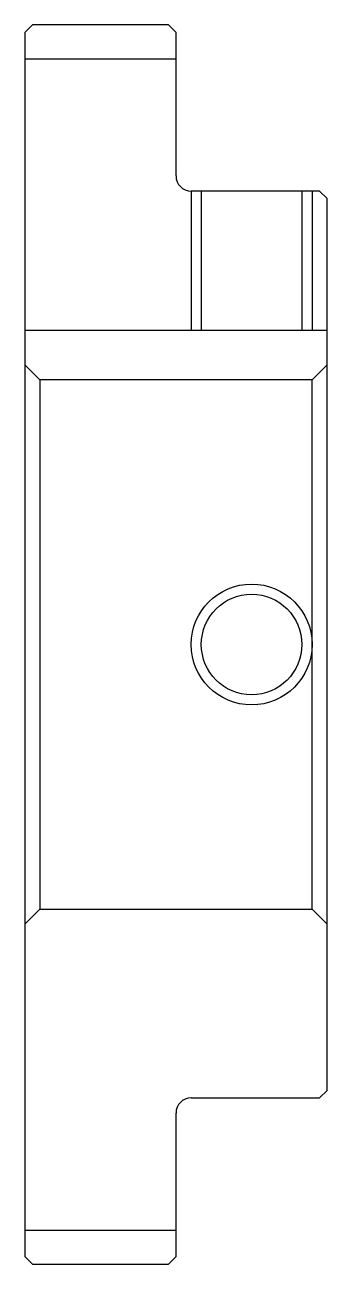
# Model space of a CAD drawing. Header units: metres. Extents: x 141 to 357, y 101 to 183.
# Drawn here: x 140.9 to 160.9, y 100.7 to 182.7 of the extents above.
import ezdxf

# ---------------------------------------------------------------- set-up
doc = ezdxf.new("R2010")
doc.units = ezdxf.units.M

msp = doc.modelspace()

# ---------------------------------------------------------------- linework, layer by layer
at = {"color": 4}
for p, q in [((140.869568, 180.489136), (150.869568, 180.489136)), ((140.869568, 162.539139), (160.869568, 162.539139)), ((159.869568, 159.239136), (160.869568, 160.239136)), ((141.869568, 159.239136), (141.869568, 124.239136)), ((159.869568, 124.239136), (160.869568, 123.239136)), ((140.869568, 102.989136), (150.869568, 102.989136))]:
    msp.add_line(p, q, dxfattribs=at)
for points in [[(150.869568, 172.739136), (150.869568, 182.239136), (150.369568, 182.739136), (141.369568, 182.739136), (140.869568, 182.239136), (140.869568, 123.239136)], [(151.869568, 171.739136), (151.869568, 162.539139)], [(151.869568, 111.739136), (160.369568, 111.739136), (160.869568, 112.239136), (160.869568, 171.239136), (160.369568, 171.739136), (151.869568, 171.739136)], [(152.544571, 171.739136), (152.544571, 162.539139)], [(159.194565, 171.739136), (159.194565, 162.539139)], [(159.869568, 171.739136), (159.869568, 162.539139)], [(140.869568, 123.239136), (141.869568, 124.239136), (159.869568, 124.239136), (159.869568, 159.239136), (141.869568, 159.239136), (140.869568, 160.239136)], [(140.869568, 123.239136), (140.869568, 101.239136), (141.369568, 100.739136), (150.369568, 100.739136), (150.869568, 101.239136), (150.869568, 110.739136)]]:
    msp.add_lwpolyline(points, dxfattribs=at)
at = {"color": 7}
msp.add_circle((155.869568, 141.739136), 4, dxfattribs=at)
at = {"color": 4}
msp.add_circle((155.869568, 141.739136), 3.325, dxfattribs=at)
for centre, start, end in [((151.869568, 172.739136), 180, 270), ((151.869568, 110.739136), 90, 180)]:
    msp.add_arc(centre, 1, start, end, dxfattribs=at)

doc.saveas('drawing.dxf')
